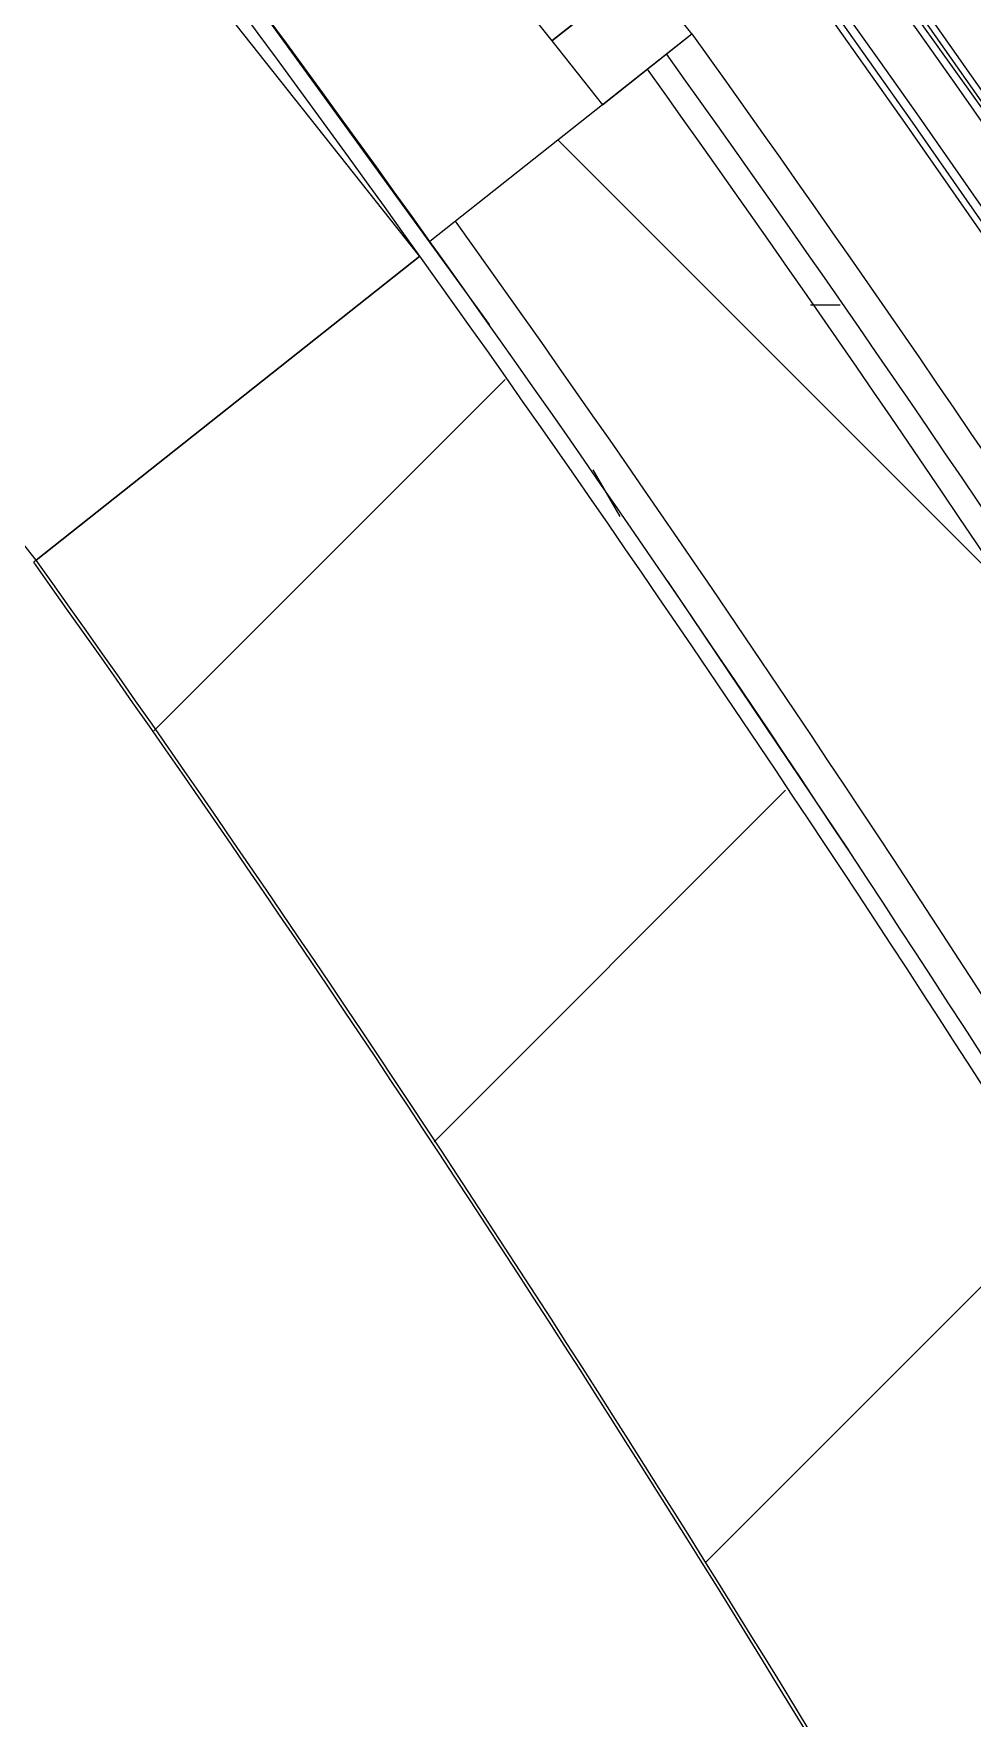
# Model space of a CAD drawing. Header units: millimetres. Extents: x 48966 to 155647, y -43515 to 26217.
# Drawn here: x 126548 to 127123, y 17828 to 18861 of the extents above; entities that cross this region are included whole.
import ezdxf

# ---------------------------------------------------------------- set-up
doc = ezdxf.new("R2010")
doc.units = ezdxf.units.MM
doc.linetypes.add('Сверху', pattern=[793.7499999999999, 476.25, -317.4999999999999])
for name, color, linetype, lineweight in [('Каркас_Импост', 7, 'Continuous', 9), ('Обобщенные модели', 7, 'Continuous', 9), ('Обобщенные модели-1', 7, 'Continuous', 18), ('Общие ребра', 7, 'Continuous', 9), ('Окна', 7, 'Continuous', 9), ('Окна-2', 7, 'Сверху', 9), ('Остекление', 7, 'Continuous', 9), ('Перекрытия', 7, 'Continuous', 9), ('Стены', 7, 'Continuous', 9), ('Стены-1', 7, 'Continuous', 18), ('Штриховка разреза-1', 7, 'Continuous', 9)]:
    doc.layers.add(name, color=color, linetype=linetype, lineweight=lineweight)
doc.layers.add('Окна-1', color=7, linetype='Continuous', lineweight=9, true_color=0x804000)
pattern_1 = [(0, (0, 0), (812.8, 203.2), [67.056, -542.544, 67.056, -542.544, -3251.2]), (0, (0, 0), (812.8, 203.2), [-1219.2, 67.056, -1152.144, 67.056, -542.544, -1422.4]), (0, (0, 0), (812.8, 203.2), [-3048, 67.056, -339.344, 67.056, -948.944]), (120, (304.8, 101.6), (-582.3763620489977, 602.3054481959919), [67.05599999999998, -542.5439999999999, 67.05599999999998, -542.5439999999999, -3251.199999999999]), (120, (304.8, 101.6), (-582.3763620489977, 602.3054481959919), [-1219.2, 67.05599999999998, -1152.144, 67.05599999999998, -542.5439999999999, -1422.4]), (120, (304.8, 101.6), (-582.3763620489977, 602.3054481959919), [-3048, 67.05599999999998, -339.3439999999999, 67.05599999999998, -948.9439999999998]), (240, (406.4, 508), (-230.4236379510019, -805.5054481959917), [67.056, -542.544, 67.056, -542.544, -3251.2]), (240, (406.4, 508), (-230.4236379510019, -805.5054481959917), [-1219.2, 67.056, -1152.144, 67.056, -542.544, -1422.4]), (240, (406.4, 508), (-230.4236379510019, -805.5054481959917), [-3048, 67.056, -339.344, 67.056, -948.944])]

# ---------------------------------------------------------------- blocks, each defined once
blk = doc.blocks.new('Обвязочная балка 1 - Обвязочная балка 1-1451838-План 5-го этажа на отм_ _12_600')
at = {"layer": 'Обобщенные модели'}
blk.add_line((127167.0005750214, 18762.9480018034), (126952.1413487287, 19063.90964297685), dxfattribs=at)
for radius, start, end in [(12629.02746373029, 359.9999999999995, 89.99999999999984), (12599.1490017062, 2.035554996136651e-13, 90.00000000000026)]:
    blk.add_arc((116781.6795116756, 11567.12158548958), radius, start, end, dxfattribs=at)
at = {"layer": 'Обобщенные модели-1'}
for radius, start, end in [(12639.94434061174, 359.9999999999995, 89.99999999999984), (12635.94434061175, 2.035554996136651e-13, 90.00000000000026), (12593.94434061173, 359.9999999999995, 90.00000000000006), (12589.94434061173, 1.717499527990299e-13, 90.00000000000038)]:
    blk.add_arc((116781.6795116756, 11567.12158548958), radius, start, end, dxfattribs=at)
blk = doc.blocks.new('M_Окно-Квадратный проем - 1200 x 1800 mm-1796776-План 5-го этажа на отм_ _12_600')
at = {"layer": 'Окна'}
blk.add_line((591.8113432835856, 150), (591.8113432835856, -150), dxfattribs=at)
at = {"layer": 'Окна-2'}
for p, q in [((-608.1886567164141, 150), (591.8113432835856, 150)), ((591.8113432835856, -150), (-608.1886567164141, -150))]:
    blk.add_line(p, q, dxfattribs=at)
blk = doc.blocks.new('Окно 2-Распашное - Один переплет с многокамерным стеклопакетом - 30674-99 - ОК-1 1200-1800-V36-План 5-го этажа на отм_ _12_600')
at = {"layer": 'Остекление'}
h = blk.add_hatch(dxfattribs=at)
h.set_pattern_fill('FP_25', color=256, style=0, pattern_type=2)
h.set_pattern_definition([(287.932, (-63525.554, -110645.822), (505.1395148131472, -1080.467911824474), [201.168, -1722.033]), (287.932, (-63493.842, -110657.329), (505.1395148131472, -1080.467911824474), [201.168, -1722.033]), (287.932, (-63533.581, -110707.507), (505.1395148131472, -1080.467911824474), [201.168, -1722.033])])
h.paths.add_polyline_path([(458.0000000000518, 34.50000000110968), (458.0000000000518, 38.50000000111743), (70.00000000007071, 38.50000000111743), (70.00000000007071, 34.50000000110968), (295.264732479151, 34.50000000111834)], flags=0)
h.paths.add_polyline_path([(458.0000000000518, 62.50000000111197), (458.0000000000518, 66.5000000011024), (70.00000000005339, 66.5000000011024), (70.00000000006206, 62.50000000110331), (317.4397812928102, 62.50000000111197)], flags=0)
at = {"layer": 'Каркас_Импост'}
for p, q in [((-550.0000000000074, 102.5000000009864), (-550.0000000000076, 32.50000000098641)), ((-487.0000000000065, 102.5000000009862), (-550.0000000000074, 102.5000000009864)), ((-487.0000000000065, 88.5000000009862), (-487.0000000000065, 102.5000000009862)), ((-487.0000000000064, 102.5000000009862), (-41.00000000000699, 102.5000000009848)), ((-487.0000000000065, 88.5000000009862), (-487.0000000000064, 102.5000000009862)), ((40.99999999999305, 102.5000000009845), (-41.00000000000701, 102.5000000009848)), ((-41.00000000000701, 102.5000000009848), (-41.00000000000699, 88.50000000098481)), ((-41.00000000000699, 88.50000000098477), (-41.00000000000699, 100.300791846855)), ((40.99999999999305, 88.50000000098451), (40.99999999999305, 102.5000000009845)), ((40.99999999999305, 102.5000000009845), (486.9999999999886, 102.5000000009831)), ((40.99999999999305, 102.5000000009845), (40.99999999999305, 88.5000000009845)), ((549.999999999989, 102.5000000009829), (486.9999999999886, 102.5000000009831)), ((486.9999999999886, 102.5000000009831), (486.9999999999885, 88.50000000098305)), ((486.9999999999885, 102.5000000009831), (486.9999999999885, 88.50000000098305)), ((549.9999999999887, 32.50000000098286), (549.999999999989, 102.5000000009829)), ((-507.0000000000065, 32.50000000098628), (-507.0000000000063, 88.50000000098632)), ((-507.0000000000063, 88.50000000098632), (-487.0000000000065, 88.5000000009862)), ((-361.5002616563354, 88.50000000098578), (-507.0000000000063, 88.50000000098625)), ((-507.0000000000065, 32.5000000009863), (-507.0000000000063, 88.50000000098628)), ((-438.0000000000002, 86.50000000098608), (-495.0000000000043, 86.50000000098625)), ((-495.0000000000043, 86.50000000098625), (-495.0000000000044, 30.50000000098633)), ((-41.00000000000706, 88.50000000098477), (-487.0000000000065, 88.5000000009862)), ((-438.0000000000002, 66.5000000009859), (-438.0000000000002, 86.50000000098608)), ((-90.00000000001494, 86.50000000098497), (-438.0000000000002, 86.5000000009861)), ((-438.0000000000002, 86.50000000098608), (-438.0000000000002, 66.50000000098613)), ((-21.00000000000768, 88.50000000098468), (-359.6161571881847, 88.50000000098578)), ((-33.00000000001097, 86.50000000098476), (-90.00000000001491, 86.50000000098497)), ((-90.00000000001491, 86.50000000098497), (-90.000000000015, 66.5000000009848)), ((-90.00000000001491, 86.50000000098497), (-90.00000000001496, 66.500000000985)), ((-41.00000000000699, 88.50000000098481), (-21.00000000000768, 88.50000000098474)), ((-33.00000000001117, 30.50000000098484), (-33.00000000001097, 86.50000000098476)), ((-21.00000000000768, 88.50000000098474), (-21.00000000000761, 32.50000000098471)), ((-21.00000000000768, 32.50000000098472), (-21.00000000000768, 88.50000000098468)), ((20.99999999999218, 32.50000000098458), (20.99999999999218, 88.50000000098461)), ((20.99999999999218, 88.50000000098461), (40.99999999999305, 88.50000000098451)), ((20.99999999999218, 88.50000000098454), (20.99999999999218, 32.50000000098458)), ((506.9999999999884, 88.50000000098296), (20.99999999999218, 88.50000000098454)), ((89.99999999999605, 86.50000000098402), (32.99999999999162, 86.5000000009846)), ((32.99999999999162, 86.5000000009846), (32.99999999999142, 30.50000000098452)), ((486.9999999999886, 88.50000000098305), (40.99999999999305, 88.5000000009845)), ((89.99999999999592, 66.50000000098444), (89.99999999999605, 86.50000000098402)), ((89.99999999999592, 66.50000000098446), (89.99999999999599, 86.5000000009844)), ((437.999999999984, 86.50000000098287), (89.99999999999585, 86.500000000984)), ((437.999999999984, 86.50000000098288), (437.9999999999839, 66.5000000009833)), ((494.9999999999882, 86.5000000009831), (437.999999999984, 86.50000000098288)), ((437.9999999999839, 66.50000000098333), (437.999999999984, 86.50000000098329)), ((486.9999999999885, 88.50000000098305), (506.9999999999884, 88.50000000098304)), ((494.9999999999881, 30.50000000098303), (494.9999999999882, 86.5000000009831)), ((506.9999999999884, 88.50000000098304), (506.9999999999882, 32.50000000098301)), ((506.9999999999883, 88.500000000983), (506.9999999999883, 32.50000000098301)), ((-457.9999999999992, 34.50000000098591), (-457.999999999999, 66.50000000098619)), ((-457.999999999999, 66.50000000098619), (-438.0000000000002, 66.5000000009859)), ((-70.00000000001617, 66.50000000098495), (-457.9999999999991, 66.50000000098619)), ((-457.999999999999, 66.50000000098619), (-457.9999999999991, 34.50000000098581)), ((-438.0000000000002, 66.5000000009859), (-90.000000000015, 66.50000000098478)), ((-90.000000000015, 66.5000000009848), (-70.00000000001619, 66.50000000098495)), ((-70.00000000001619, 66.50000000098495), (-70.0000000000163, 34.50000000098463)), ((-70.00000000001619, 66.50000000098495), (-70.00000000001626, 34.50000000098456)), ((69.99999999999577, 34.50000000098412), (69.9999999999958, 66.50000000098474)), ((69.9999999999958, 66.50000000098474), (89.99999999999592, 66.50000000098444)), ((457.9999999999839, 66.5000000009835), (69.99999999999572, 66.50000000098476)), ((69.99999999999578, 34.50000000098412), (69.99999999999585, 66.5000000009845)), ((89.99999999999577, 66.50000000098444), (437.9999999999839, 66.5000000009833)), ((437.9999999999839, 66.5000000009833), (457.999999999984, 66.50000000098349)), ((457.999999999984, 66.50000000098349), (457.9999999999839, 34.50000000098287)), ((457.9999999999839, 34.50000000098287), (457.999999999984, 66.50000000098326)), ((-550.0000000000076, 32.50000000098641), (-507.0000000000065, 32.50000000098628)), ((-495.0000000000015, 32.50000000098625), (-507.0000000000064, 32.5000000009863)), ((-438.0000000000005, 34.50000000098576), (-457.9999999999992, 34.50000000098591)), ((-457.9999999999991, 34.50000000098591), (-70.00000000001623, 34.50000000098464)), ((-438.0000000000006, 16.5000000009861), (-438.0000000000005, 34.50000000098576)), ((-90.0000000000151, 34.50000000098462), (-438.0000000000003, 34.50000000098576)), ((-438.0000000000005, 34.50000000098576), (-438.0000000000006, 16.50000000098604)), ((-70.0000000000163, 34.50000000098463), (-90.00000000001505, 34.50000000098462)), ((-90.00000000001505, 34.50000000098462), (-90.00000000001513, 16.50000000098497)), ((-90.00000000001505, 34.50000000098462), (-90.0000000000151, 16.50000000098491)), ((-21.00000000000768, 32.50000000098472), (-33.00000000000718, 32.50000000098476)), ((-21.00000000000761, 32.5000000009847), (20.99999999999218, 32.50000000098458)), ((32.99999999999169, 32.50000000098455), (20.99999999999211, 32.50000000098458)), ((89.99999999999578, 34.50000000098429), (69.99999999999577, 34.50000000098412)), ((69.99999999999561, 34.50000000098412), (457.9999999999839, 34.50000000098287)), ((89.99999999999575, 16.50000000098433), (89.99999999999578, 34.50000000098429)), ((89.99999999999575, 16.50000000098433), (89.9999999999958, 34.50000000098407)), ((437.9999999999839, 34.50000000098316), (89.99999999999551, 34.50000000098429)), ((457.9999999999839, 34.50000000098287), (437.9999999999837, 34.50000000098316)), ((437.9999999999837, 34.50000000098316), (437.9999999999836, 16.50000000098321)), ((437.9999999999836, 16.50000000098321), (437.9999999999837, 34.50000000098293)), ((506.9999999999882, 32.50000000098301), (494.999999999994, 32.50000000098305)), ((506.9999999999882, 32.50000000098301), (549.9999999999887, 32.50000000098286)), ((-495.0000000000044, 30.50000000098633), (-515.000000000003, 30.5000000009865)), ((-515.000000000003, 30.5000000009865), (-515.0000000000031, 16.50000000098628)), ((-13.00000000001241, 30.50000000098485), (-33.00000000001117, 30.50000000098484)), ((-13.00000000001253, 16.50000000098465), (-13.00000000001241, 30.50000000098485)), ((32.99999999999142, 30.50000000098452), (12.99999999999297, 30.50000000098467)), ((12.99999999999297, 30.50000000098467), (12.99999999999292, 16.50000000098452)), ((514.9999999999866, 30.50000000098304), (494.9999999999881, 30.50000000098303)), ((514.9999999999865, 16.50000000098288), (514.9999999999866, 30.50000000098304)), ((-515.0000000000031, 16.50000000098628), (-438.0000000000006, 16.5000000009861)), ((-438.0000000000006, 16.50000000098611), (-90.000000000015, 16.50000000098497)), ((-90.00000000001513, 16.50000000098497), (-13.00000000001253, 16.50000000098465)), ((12.99999999999292, 16.50000000098452), (89.99999999999575, 16.50000000098433)), ((89.9999999999956, 16.50000000098433), (437.9999999999837, 16.50000000098321)), ((437.9999999999836, 16.50000000098321), (514.9999999999865, 16.50000000098288))]:
    blk.add_line(p, q, dxfattribs=at)
at = {"layer": 'Окна'}
for p, q in [((-437.5938203526565, 102.5000000009861), (-487.000000000003, 102.5000000009862)), ((-487.000000000003, 102.5000000009862), (-474.6468592423662, 102.5000000009862)), ((-53.32592121982915, 102.5000000009848), (-41.00000000000851, 102.5000000009848)), ((53.32592121981229, 102.5000000009845), (40.99999999999142, 102.5000000009845)), ((438.2347782157574, 102.5000000009832), (486.9999999999848, 102.5000000009831)), ((486.9999999999848, 102.5000000009831), (474.8169629894616, 102.5000000009831)), ((-70.00000000000561, 62.50000000098406), (-457.9999999999994, 62.50000000098406)), ((-457.9999999999993, 52.5000000009831), (-457.9999999999993, 62.50000000098406)), ((-85.00000000000666, 62.50000000098406), (-442.9999999999983, 62.50000000098406)), ((-70.00000000000567, 62.50000000098406), (-70.00000000000567, 52.5000000009831)), ((69.99999999999001, 52.50000000098265), (69.99999999999001, 62.5000000009836)), ((457.9999999999845, 62.5000000009836), (69.99999999998991, 62.5000000009836)), ((442.9999999999837, 62.5000000009836), (84.99999999999089, 62.5000000009836)), ((457.9999999999845, 62.5000000009836), (457.9999999999845, 52.50000000098265)), ((-457.9999999999994, 52.50000000098309), (-70.00000000000561, 52.50000000098309)), ((-442.9999999999983, 52.50000000098309), (-85.00000000000666, 52.50000000098309)), ((69.99999999998991, 52.50000000098265), (457.9999999999845, 52.50000000098265)), ((84.99999999999089, 52.50000000098265), (442.9999999999837, 52.50000000098265)), ((-70.00000000000561, 48.50000000098206), (-457.9999999999994, 48.50000000098206)), ((-457.9999999999993, 38.50000000098406), (-457.9999999999993, 48.50000000098206)), ((-85.00000000000666, 48.50000000098206), (-442.9999999999983, 48.50000000098206)), ((-70.00000000000567, 48.50000000098206), (-70.00000000000567, 38.50000000098406)), ((69.99999999999001, 38.5000000009836), (69.99999999999001, 48.50000000098161)), ((457.9999999999845, 48.50000000098161), (69.99999999998991, 48.50000000098161)), ((442.9999999999837, 48.50000000098161), (84.99999999999089, 48.50000000098161)), ((457.9999999999845, 48.50000000098161), (457.9999999999845, 38.5000000009836)), ((-457.9999999999994, 38.50000000098405), (-70.00000000000561, 38.50000000098405)), ((-442.9999999999983, 38.50000000098405), (-85.00000000000666, 38.50000000098405)), ((69.99999999998991, 38.50000000098361), (457.9999999999845, 38.50000000098361)), ((84.99999999999089, 38.50000000098361), (442.9999999999837, 38.50000000098361))]:
    blk.add_line(p, q, dxfattribs=at)
at = {"layer": 'Окна-1'}
for p, q in [((-600.0000000000091, 102.5000000009866), (-600.0000000000093, 32.50000000098663)), ((-550.0000000000084, 102.5000000009862), (-600.0000000000091, 102.5000000009866)), ((-550.0000000000088, 32.50000000098641), (-550.0000000000084, 102.5000000009862)), ((549.9999999999891, 102.5000000009826), (-550.0000000000082, 102.5000000009861)), ((-550.0000000000088, 32.50000000098641), (-550.0000000000084, 102.5000000009864)), ((599.9999999999901, 102.5000000009827), (549.9999999999891, 102.5000000009827)), ((549.9999999999891, 102.5000000009827), (549.999999999989, 32.50000000098286)), ((549.999999999989, 32.50000000098286), (549.9999999999892, 102.5000000009829)), ((599.9999999999899, 32.50000000098274), (599.9999999999901, 102.5000000009827)), ((-600.0000000000093, 32.50000000098663), (-550.0000000000088, 32.50000000098641)), ((-550.0000000000084, 32.50000000098641), (-495.0000000000021, 32.50000000098623)), ((-33.00000000000712, 32.50000000098474), (32.99999999999304, 32.50000000098453)), ((494.9999999999772, 32.50000000098304), (549.999999999989, 32.50000000098286)), ((549.999999999989, 32.50000000098286), (599.9999999999899, 32.50000000098274))]:
    blk.add_line(p, q, dxfattribs=at)
at = {"layer": 'Остекление'}
for p, q in [((-70.00000000000723, 66.50000000098495), (-457.9999999999977, 66.50000000098495)), ((-457.9999999999977, 66.50000000098495), (-457.9999999999977, 62.50000000098406)), ((-457.9999999999977, 62.50000000098406), (-70.00000000000723, 62.50000000098406)), ((-70.00000000000723, 62.50000000098406), (-70.00000000000723, 66.50000000098495)), ((69.99999999999153, 66.50000000098451), (69.99999999999153, 62.50000000098361)), ((457.999999999983, 66.50000000098451), (69.99999999999153, 66.50000000098451)), ((69.99999999999153, 62.50000000098361), (457.999999999983, 62.50000000098361)), ((457.999999999983, 62.50000000098361), (457.999999999983, 66.50000000098451)), ((-70.00000000000723, 52.50000000098309), (-457.9999999999977, 52.50000000098309)), ((-457.9999999999977, 52.50000000098309), (-457.9999999999977, 48.50000000098206)), ((-70.00000000000723, 48.50000000098206), (-70.00000000000723, 52.50000000098309)), ((69.99999999999153, 52.50000000098265), (69.99999999999153, 48.50000000098161)), ((457.999999999983, 52.50000000098265), (69.99999999999153, 52.50000000098265)), ((457.999999999983, 48.50000000098161), (457.999999999983, 52.50000000098265)), ((-457.9999999999977, 48.50000000098206), (-70.00000000000723, 48.50000000098206)), ((69.99999999999153, 48.50000000098161), (457.999999999983, 48.50000000098161)), ((-70.00000000000723, 38.50000000098405), (-457.9999999999977, 38.50000000098405)), ((-457.9999999999977, 38.50000000098405), (-457.9999999999977, 34.50000000098496)), ((-457.9999999999977, 34.50000000098496), (-70.00000000000723, 34.50000000098496)), ((-70.00000000000723, 34.50000000098496), (-70.00000000000723, 38.50000000098405)), ((69.99999999999153, 38.50000000098361), (69.99999999999153, 34.50000000098451)), ((457.999999999983, 38.50000000098361), (69.99999999999153, 38.50000000098361)), ((69.99999999999153, 34.50000000098451), (457.999999999983, 34.50000000098451)), ((457.999999999983, 34.50000000098451), (457.999999999983, 38.50000000098361))]:
    blk.add_line(p, q, dxfattribs=at)

msp = doc.modelspace()

# ---------------------------------------------------------------- hatches: boundary and pattern name
at = {"layer": 'Штриховка разреза-1'}
h = msp.add_hatch(dxfattribs=at)
h.set_pattern_fill('FP_8', color=256, style=0, pattern_type=2)
h.set_pattern_definition(pattern_1)
h.paths.add_polyline_path([(129266.536663527, 11593.31136293307), (129261.4372926748, 11947.99270953641), (129246.7446463884, 12295.2857993915), (129222.0193662137, 12645.57583827485), (129181.4659968613, 13041.80785696166), (129143.0084647819, 13343.37030001733), (129128.2587641624, 13340.54717556506), (129172.5918052354, 12992.76730823983), (129207.1096083476, 12643.87652888925), (129234.8593865402, 12221.44649639272), (129246.5977106583, 11943.87071795316), (129251.536663527, 11593.31136293308)], flags=0)
h.paths.add_polyline_path([(128902.6711892176, 14519.15238768254), (128917.420889837, 14521.97551213482), (128843.2447845441, 14813.25446057471), (128762.0633767234, 15102.6591934747), (128673.9239192148, 15390.0212585264), (128578.5960318476, 15675.0602380446), (128564.9425883939, 15669.57554016841), (128659.7476172378, 15385.1056316828), (128747.6707585454, 15098.43396661889), (128828.6609585567, 14809.72700475263), (128901.0049461322, 14525.69429333737)], flags=0)
h.paths.add_polyline_path([(128117.6346754371, 16783.0905292935), (128131.5698019375, 16788.68838151153), (127960.022580606, 17147.37057902517), (127777.1174153788, 17500.39617086377), (127583.0405884606, 17847.40561340554), (127346.0724819574, 18237.42980723159), (127162.1737666994, 18521.96887219043), (126935.8124092835, 18848.83567048697), (126924.0397583722, 18839.51213089319), (127151.4894159348, 18510.8835940879), (127384.5637488101, 18148.04986920068), (127592.7964518659, 17799.23729065657), (127763.7963575633, 17493.49634423053), (127946.3806578423, 17141.11512549383), (128111.4299354464, 16796.06219302959)], flags=0)
h.paths.add_polyline_path([(126179.0231208082, 19780.23005341451), (126190.7957717195, 19789.55359300828), (125989.38409, 20014.56046340362), (125718.7021243638, 20299.36978085454), (125510.469421308, 20507.57274244379), (125353.2717357353, 20659.38015778494), (125343.509558356, 20647.96860255115), (125573.6459078975, 20425.06010208209), (125771.7726615568, 20224.21547933984), (125978.0853194522, 20004.68783917716), (126159.6819819034, 19801.83509329943)], flags=0)
h.paths.add_polyline_path([(124431.6457298021, 21428.0354959488), (124441.4079071813, 21439.44705118258), (124164.1536579841, 21648.27617189549), (123844.6077968617, 21873.78481248454), (123555.544237371, 22065.78282321997), (123299.0142281067, 22227.31712025463), (123000.2550187874, 22404.01588992382), (122696.6893199254, 22572.32330755626), (122388.5527615519, 22732.10873163936), (122382.4804118402, 22718.37373003707), (122690.0546059635, 22558.86047856159), (123011.6769846386, 22379.83958629855), (123291.2872656853, 22214.46003117914), (123636.3750938059, 21995.10725317866), (123935.4827585323, 21792.32903636366), (124154.8799488049, 21636.47509092991), (124408.7633041685, 21445.2688530281)], flags=0)
h.paths.add_polyline_path([(121284.9568149526, 23203.59734268899), (121291.0291646644, 23217.3323442913), (120957.2370919965, 23340.61988340905), (120620.0602685865, 23454.32456595462), (120279.7737461309, 23558.35363743342), (119888.1864388018, 23664.4608673292), (119590.984268098, 23737.05346279422), (119243.0431919302, 23811.57844245117), (119240.8206806462, 23796.72636705311), (119652.8610767236, 23706.50554435784), (119933.1215685505, 23638.04237846941), (120304.6518449134, 23535.06476871426), (120636.196397489, 23433.05175750153), (120951.7867882986, 23326.63678843074), (121270.7233007166, 23208.85376902524)], flags=0)
h.paths.add_polyline_path([(118054.0350009562, 23974.32070953805), (118056.2575122402, 23989.17278493612), (117744.8769936439, 24016.58788650745), (117389.3940021324, 24037.82085475016), (117120.5429970514, 24047.94410566862), (116807.9825421865, 24051.86548427339), (116807.9825421865, 24036.86548427338), (117181.1612990766, 24030.65121424336), (117431.7931261887, 24021.21945424162), (117805.8594082439, 23996.15829479988), (118048.8254614035, 23974.77910983001)], flags=0)
h = msp.add_hatch(dxfattribs=at)
h.set_pattern_fill('FP_9', color=256, style=0, pattern_type=2)
h.set_pattern_definition([(45, (0, 0), (-707.1067811865476, 707.1067811865476), []), (135, (0, 0), (-707.1067811865476, -707.1067811865474), [])])
h.paths.add_polyline_path([(129251.536663527, 11593.31136293308), (129246.4233969142, 11947.99270953641), (129231.7847726775, 12294.15179297137), (129207.1096083476, 12643.87652888925), (129166.3403891386, 13041.80785696166), (129128.2587641624, 13340.54717556506), (128980.759454019, 13312.31549006161), (129024.1935846749, 12970.14130875534), (129058.0111949458, 12626.88329603895), (129084.7698551381, 12221.44649639272), (129096.6979613549, 11938.19725858521), (129101.536663527, 11593.31136293313)], flags=0)
h.paths.add_polyline_path([(128755.1718790741, 14490.92070217909), (128902.6711892176, 14519.15238768254), (128828.6609585567, 14809.72700475263), (128747.6707585454, 15098.43396661889), (128633.9599671448, 15462.48349392773), (128564.9425883939, 15669.57554016841), (128425.5891466801, 15613.59614358639), (128547.3105283251, 15242.92111853555), (128657.2083346194, 14868.57029228064), (128705.4676477186, 14682.53057809953)], flags=0)
h.paths.add_polyline_path([(127978.2812337233, 16727.11113271148), (128117.6346754371, 16783.0905292935), (127945.0855385249, 17143.61465980634), (127763.7963575633, 17493.49634423053), (127570.0675043354, 17839.87573370655), (127328.2124064593, 18237.42980723159), (127149.9755402318, 18513.22610222783), (126924.0397583722, 18839.5121308932), (126806.3114103342, 18746.27527858996), (127027.992452094, 18425.79776070355), (127239.4050081217, 18098.4553483886), (127440.3366630837, 17764.57693671667), (127630.5855322607, 17424.49798776035), (127809.9604643899, 17078.56019354011), (127909.7699044481, 16870.16087295003)], flags=0)
h.paths.add_polyline_path([(126061.2947727702, 19686.99320111128), (126179.0231208082, 19780.23005341451), (125978.0853194522, 20004.68783917716), (125718.7021243638, 20278.01402912876), (125510.469421308, 20486.71968659181), (125343.509558356, 20647.96860255115), (125245.8862596814, 20533.85126769333), (125526.646146559, 20260.28187679289), (125798.5411360381, 19977.90014860687), (125888.6354091326, 19878.15252836947)], flags=0)
h.paths.add_polyline_path([(124334.0224311276, 21313.91816109097), (124431.6457298021, 21428.0354959488), (124154.8799488049, 21636.47509092991), (123844.6077968617, 21855.74135906424), (123527.3991393574, 22065.78282321997), (123219.9096876944, 22256.67733466829), (122993.0685310684, 22390.8458259882), (122690.0546059635, 22558.86047856159), (122382.4804118401, 22718.37373003708), (122321.7559662024, 22581.02156856463), (122623.7069725868, 22424.23109691549), (122921.2034821591, 22259.14478903747), (123245.9480699156, 22065.78282321997), (123501.9251391974, 21904.59670678074), (123784.7054886335, 21715.40649501148), (124062.142085886, 21518.46336423153)], flags=0)
h.paths.add_polyline_path([(121224.2323693149, 23066.24518121655), (121284.9568149526, 23203.597342689), (120951.7867882986, 23326.63678843074), (120615.2410408284, 23440.11776361529), (120275.5937371546, 23543.94782176898), (119888.1864388018, 23649.01931361339), (119588.1035275455, 23722.32478025159), (119240.8206806462, 23796.72636705311), (119218.5952206426, 23648.20329313264), (119559.2959630121, 23575.03692291437), (119897.7860946797, 23492.24353944893), (120304.6518449134, 23378.23594574267), (120567.0486475824, 23298.04950394194), (120971.0664743911, 23159.59797064522), (121137.5826571365, 23098.19653207872)], flags=0)
h.paths.add_polyline_path([(118031.8095409526, 23825.79763561759), (118054.0350009562, 23974.32070953805), (117743.2080886429, 24001.67113963124), (117389.3940021324, 24022.81501521642), (117119.9859247679, 24032.95336180037), (116807.9825421865, 24036.86548427338), (116807.9825421864, 23886.86548427338), (117114.4151698962, 23883.04577743522), (117420.6573754071, 23871.58903054841), (117805.8594082439, 23845.56219764152)], flags=0)
h = msp.add_hatch(dxfattribs=at)
h.set_pattern_fill('FP_8', color=256, style=0, pattern_type=2)
h.set_pattern_definition(pattern_1)
h.paths.add_polyline_path([(129101.536663527, 11593.31136293314), (129096.2854582877, 11947.99270953641), (129082.185663833, 12282.81166234553), (129050.4253732564, 12703.88146524891), (129024.1935846749, 12970.14130875534), (128980.759454019, 13312.31549006161), (128961.0925580492, 13308.55120383337), (129004.4069489061, 12967.12447272921), (129038.1312900907, 12624.617512246), (129064.7581491592, 12221.44649639272), (129076.7113151398, 11937.44079378845), (129081.536663527, 11593.31136293314)], flags=0)
h.paths.add_polyline_path([(128735.5049831043, 14487.15641595084), (128755.1718790741, 14490.92070217909), (128657.2083346194, 14868.57029228064), (128547.3105283251, 15242.92111853555), (128425.5891466802, 15613.59614358639), (128407.0083842443, 15606.13210210741), (128528.3088871613, 15236.67260452886), (128637.8444044124, 14863.55586298612), (128684.8132143274, 14682.53057809953)], flags=0)
h.paths.add_polyline_path([(127959.7004712875, 16719.64709123251), (127978.2812337233, 16727.11113271148), (127776.2285603708, 17143.61465980634), (127630.5855322607, 17424.49798776035), (127440.3366630837, 17764.57693671667), (127239.4050081217, 18098.4553483886), (127027.992452094, 18425.79776070355), (126806.3114103342, 18746.27527858996), (126790.6140408258, 18733.84349519371), (127011.7279255273, 18414.14055896365), (127222.6068259495, 18087.59591148239), (127458.8518863061, 17690.52223351897), (127612.8240544113, 17415.29819434864), (127801.0291549217, 17050.89194263542), (127887.6020831158, 16870.16087295003)], flags=0)
h.paths.add_polyline_path([(126045.5974032618, 19674.56141771502), (126061.2947727702, 19686.99320111128), (125798.5411360381, 19977.90014860687), (125526.646146559, 20260.28187679289), (125245.8862596814, 20533.85126769332), (125232.8696072144, 20518.63537447445), (125512.6916844829, 20245.9508167352), (125783.6924930383, 19964.4977572055), (125861.6897508028, 19878.15252836947)], flags=0)
h.paths.add_polyline_path([(124321.0057786605, 21298.70226787209), (124334.0224311275, 21313.91816109097), (124052.8404999175, 21525.06625469368), (123784.7054886335, 21715.40649501148), (123501.9251391974, 21904.59670678074), (123214.0176303996, 22085.88909116112), (122921.2034821591, 22259.14478903747), (122623.7069725868, 22424.23109691549), (122321.7559662024, 22581.02156856463), (122313.6592411804, 22562.70764785354), (122614.8605526402, 22406.28036044621), (122911.6214517156, 22241.58459531933), (123219.9096876944, 22058.54867154099), (123490.9178714235, 21887.8976175966), (123773.0104147812, 21699.17686290139), (124052.8404999175, 21500.42383480823)], flags=0)
h.paths.add_polyline_path([(121216.1356442928, 23047.93126050546), (121224.2323693149, 23066.24518121655), (120897.2833332943, 23186.80488189315), (120567.0486475824, 23298.04950394194), (120233.7936473914, 23399.88966512456), (119888.1864388018, 23494.59157833066), (119559.2959630121, 23575.03692291437), (119218.5952206426, 23648.20329313264), (119215.6317775638, 23628.39989309592), (119555.4549322625, 23555.39839803026), (119893.0746941744, 23472.80365777519), (120304.6518449134, 23357.32612916328), (120560.6229789978, 23279.10703637692), (120913.2418291974, 23159.59797064522), (121137.5826571365, 23076.89109134463)], flags=0)
h.paths.add_polyline_path([(118028.8460978738, 23805.99423558086), (118031.8095409526, 23825.79763561758), (117726.518854852, 23852.50236302107), (117389.3940021324, 23872.75861641212), (117114.4151698962, 23883.04577743522), (116807.9825421864, 23886.86548427338), (116807.9825421864, 23866.86548427338), (117113.6723980939, 23863.05807920498), (117419.1725966136, 23851.63822620603), (117805.8594082439, 23825.48392122959)], flags=0)
h = msp.add_hatch(dxfattribs=at)
h.set_pattern_fill('FP_2', color=256, style=0, pattern_type=2)
h.set_pattern_definition([(45, (0, 0), (-424.2640687119285, 424.2640687119285), [600, -100, 20, -100]), (45, (0, 424), (-424.2640687119285, 424.2640687119285), [])])
h.paths.add_polyline_path([(129081.6238522874, 11567.12158548927), (129075.2797552079, 11947.99270953641), (129062.2057468431, 12257.99663288351), (129037.9474874574, 12602.7522870304), (129004.0127415375, 12946.69030068114), (128960.4283008949, 13289.53913143389), (128665.4272139823, 13233.02003994863), (128707.2147044798, 12901.39398125613), (128739.7497553633, 12568.73273068733), (128763.0071243956, 12235.29438263526), (128776.9687674055, 11901.33763440209), (128781.6238522874, 11567.12158548943), (129050.4253732564, 11567.12158548928)], flags=0)
h.paths.add_polyline_path([(128439.626719346, 14411.58447884113), (128734.6278062586, 14468.1035703264), (128633.9599671448, 14854.81161296511), (128526.0494572801, 15222.04527946599), (128403.8861976763, 15593.66079117907), (128125.2044326156, 15481.60489974711), (128241.0503782696, 15128.23709830501), (128345.8913682091, 14771.44941206991)], flags=0)
h.paths.add_polyline_path([(127677.5278149043, 16594.97170630936), (127956.2095799651, 16707.02759774133), (127787.8889483943, 17058.21698023715), (127608.534711217, 17403.90162698433), (127384.5637488101, 17799.81426254352), (127217.4554998845, 18077.37640561825), (126968.0983426985, 18459.44901234979), (126784.5397556862, 18724.75201947595), (126549.0852464429, 18538.25477268948), (126762.1711364477, 18229.60429906106), (126965.5072300183, 17914.44537971776), (127158.8948922037, 17593.08588708585), (127342.1452064761, 17265.8397508073), (127515.0791592795, 16933.02665106815), (127676.6938968761, 16596.70708609372)], flags=0)
h.paths.add_polyline_path([(125804.0065577021, 19478.92354945649), (126039.4610669455, 19665.42079624297), (125776.9425542196, 19956.05724209506), (125505.3041289064, 20238.18855739831), (125224.8211918868, 20511.52870304516), (125029.5381800924, 20283.30820815814), (125295.973789146, 20023.23447219549), (125554.2127824036, 19755.02018422666), (125718.7021243638, 19573.21039446509)], flags=0)
h.paths.add_polyline_path([(124117.770151319, 21063.48707335929), (124313.0531631133, 21291.70756824632), (124009.4130786714, 21518.87524950735), (123763.1790867441, 21693.71462106809), (123480.1049745976, 21883.14556055145), (123190.0066401057, 22065.78282321997), (122898.7677969065, 22238.13606213644), (122600.9505232339, 22403.42340376719), (122298.6707643977, 22560.40104930614), (122177.2000642234, 22285.69226171257), (122516.332002272, 22108.1425243976), (122849.6283020787, 21919.86624559346), (123219.9096876944, 21692.90081485704), (123497.3636213636, 21511.91114354688), (123811.1435054679, 21292.6474553614), (124052.8404999175, 21112.01287475244)], flags=0)
h.paths.add_polyline_path([(121079.7057753126, 22770.98216044143), (121201.1764754869, 23045.69094803501), (120875.1649080742, 23165.95435541017), (120545.8862238472, 23276.96055953425), (120213.6032250864, 23378.62096468265), (119878.5811118615, 23470.85443415379), (119541.0872703705, 23553.58735502554), (119201.3910595349, 23626.75369690682), (119156.7362815676, 23329.72507911612), (119483.301418524, 23259.03923522054), (119888.1864388018, 23157.1326461117), (120129.8964111156, 23090.53561397063), (120449.4249702869, 22992.84847522389), (120766.1099322267, 22886.30312298451)], flags=0)
h.paths.add_polyline_path([(117970.071615599, 23508.12622973437), (118014.7263935664, 23805.15484752509), (117707.1314081125, 23832.25247611226), (117389.3940021324, 23851.98027941474), (117090.3857887016, 23863.24561164587), (116781.6238522874, 23867.12158548943), (116781.6238522873, 23567.12158548942), (116801.6275476573, 23567.10484852932), (117094.1910717365, 23563.05011451205), (117386.5687709151, 23551.86362614791), (117678.5868219656, 23533.55203529347)], flags=0)

# ---------------------------------------------------------------- linework, layer by layer
at = {"layer": 'Общие ребра'}
for centre, radius, start, end in [((116807.9825421849, 11593.3113629321), 12458.55412134217, 24.64613862246506, 35.61761351965203), ((116807.9825421851, 11593.31136293218), 12443.55412134196, 24.64946872720176, 35.61428341491568), ((116807.9825421874, 11593.31136293346), 12293.55412133935, 24.68321725925061, 35.58053488286782), ((116781.6238522866, 11567.12158548901), 12000.00000000076, 24.77068126069061, 35.51582321734821), ((116781.623852288, 11567.12158548974), 11999.99999999922, 24.77068126069006, 35.51582321734865)]:
    msp.add_arc(centre, radius, start, end, dxfattribs=at)
at = {"layer": 'Перекрытия'}
for p, q in [((126664.5470640774, 18906.87854362017), (126826.8914606677, 18682.85244670539)), ((126936.4488149639, 18525.43195588576), (127047.4926087669, 18360.33154779512))]:
    msp.add_line(p, q, dxfattribs=at)
at = {"layer": 'Стены'}
for p, q in [((126951.5092259281, 18861.26701603392), (126790.6140408257, 18733.84349519363)), ((126549.0852464428, 18538.25477268946), (126784.5397556861, 18724.75201947593))]:
    msp.add_line(p, q, dxfattribs=at)
for centre, radius, start, end in [((117114.3925602029, 7360.112477489317), 18521.06553756577, 21.13130487857653, 78.1662799421157), ((117115.8522030578, 7332.201546434211), 18340.32536013521, 21.57904766969534, 78.19332316495154), ((117115.8522030578, 7332.201546434211), 17940.32536013524, 21.59655508728089, 78.23409486128878), ((116781.6238522872, 11567.12158548937), 12300.00000000004, 35.58578150365506, 41.17783289623898), ((116807.9825421864, 11593.31136293297), 12273.55412134039, 35.57597267790069, 41.18008289202928)]:
    msp.add_arc(centre, radius, start, end, dxfattribs=at)
at = {"layer": 'Стены-1'}
for p, q in [((126951.5092259281, 18861.26701603392), (126790.6140408256, 18733.84349519369)), ((126784.5397556861, 18724.75201947593), (126549.0852464428, 18538.25477268946)), ((126549.0852464428, 18538.25477268939), (126547.5155014115, 18537.01141945136))]:
    msp.add_line(p, q, dxfattribs=at)
for centre, radius, start, end in [((116807.9825421864, 11593.31136293297), 12478.55412134038, 24.64171095102379, 35.62204119109349), ((116781.6238522872, 11567.12158548937), 12300.00000000002, 24.700722974383, 35.58578150365506), ((116807.9825421864, 11593.31136293297), 12273.55412134039, 24.68777946421766, 35.57597267790042), ((116781.6238522872, 11567.12158548937), 11998.00000000004, 24.7711594032625, 35.51534507477649)]:
    msp.add_arc(centre, radius, start, end, dxfattribs=at)

# ---------------------------------------------------------------- block references
at = {"layer": 'Обобщенные модели'}
msp.add_blockref('Обвязочная балка 1 - Обвязочная балка 1-1451838-План 5-го этажа на отм_ _12_600', (0, 0), dxfattribs=at)
at = {"layer": 'Окна'}
for name, p, rotation in [('Окно 2-Распашное - Один переплет с многокамерным стеклопакетом - 30674-99 - ОК-1 1200-1800-V36-План 5-го этажа на отм_ _12_600', (126498.4587112591, 19267.83929424621), 308.3780277849643), ('M_Окно-Квадратный проем - 1200 x 1800 mm-1796776-План 5-го этажа на отм_ _12_600', (126299.2138271756, 19095.30498575151), 308.3818071999469)]:
    msp.add_blockref(name, p, dxfattribs=dict(at, rotation=rotation))

doc.saveas('drawing.dxf')
